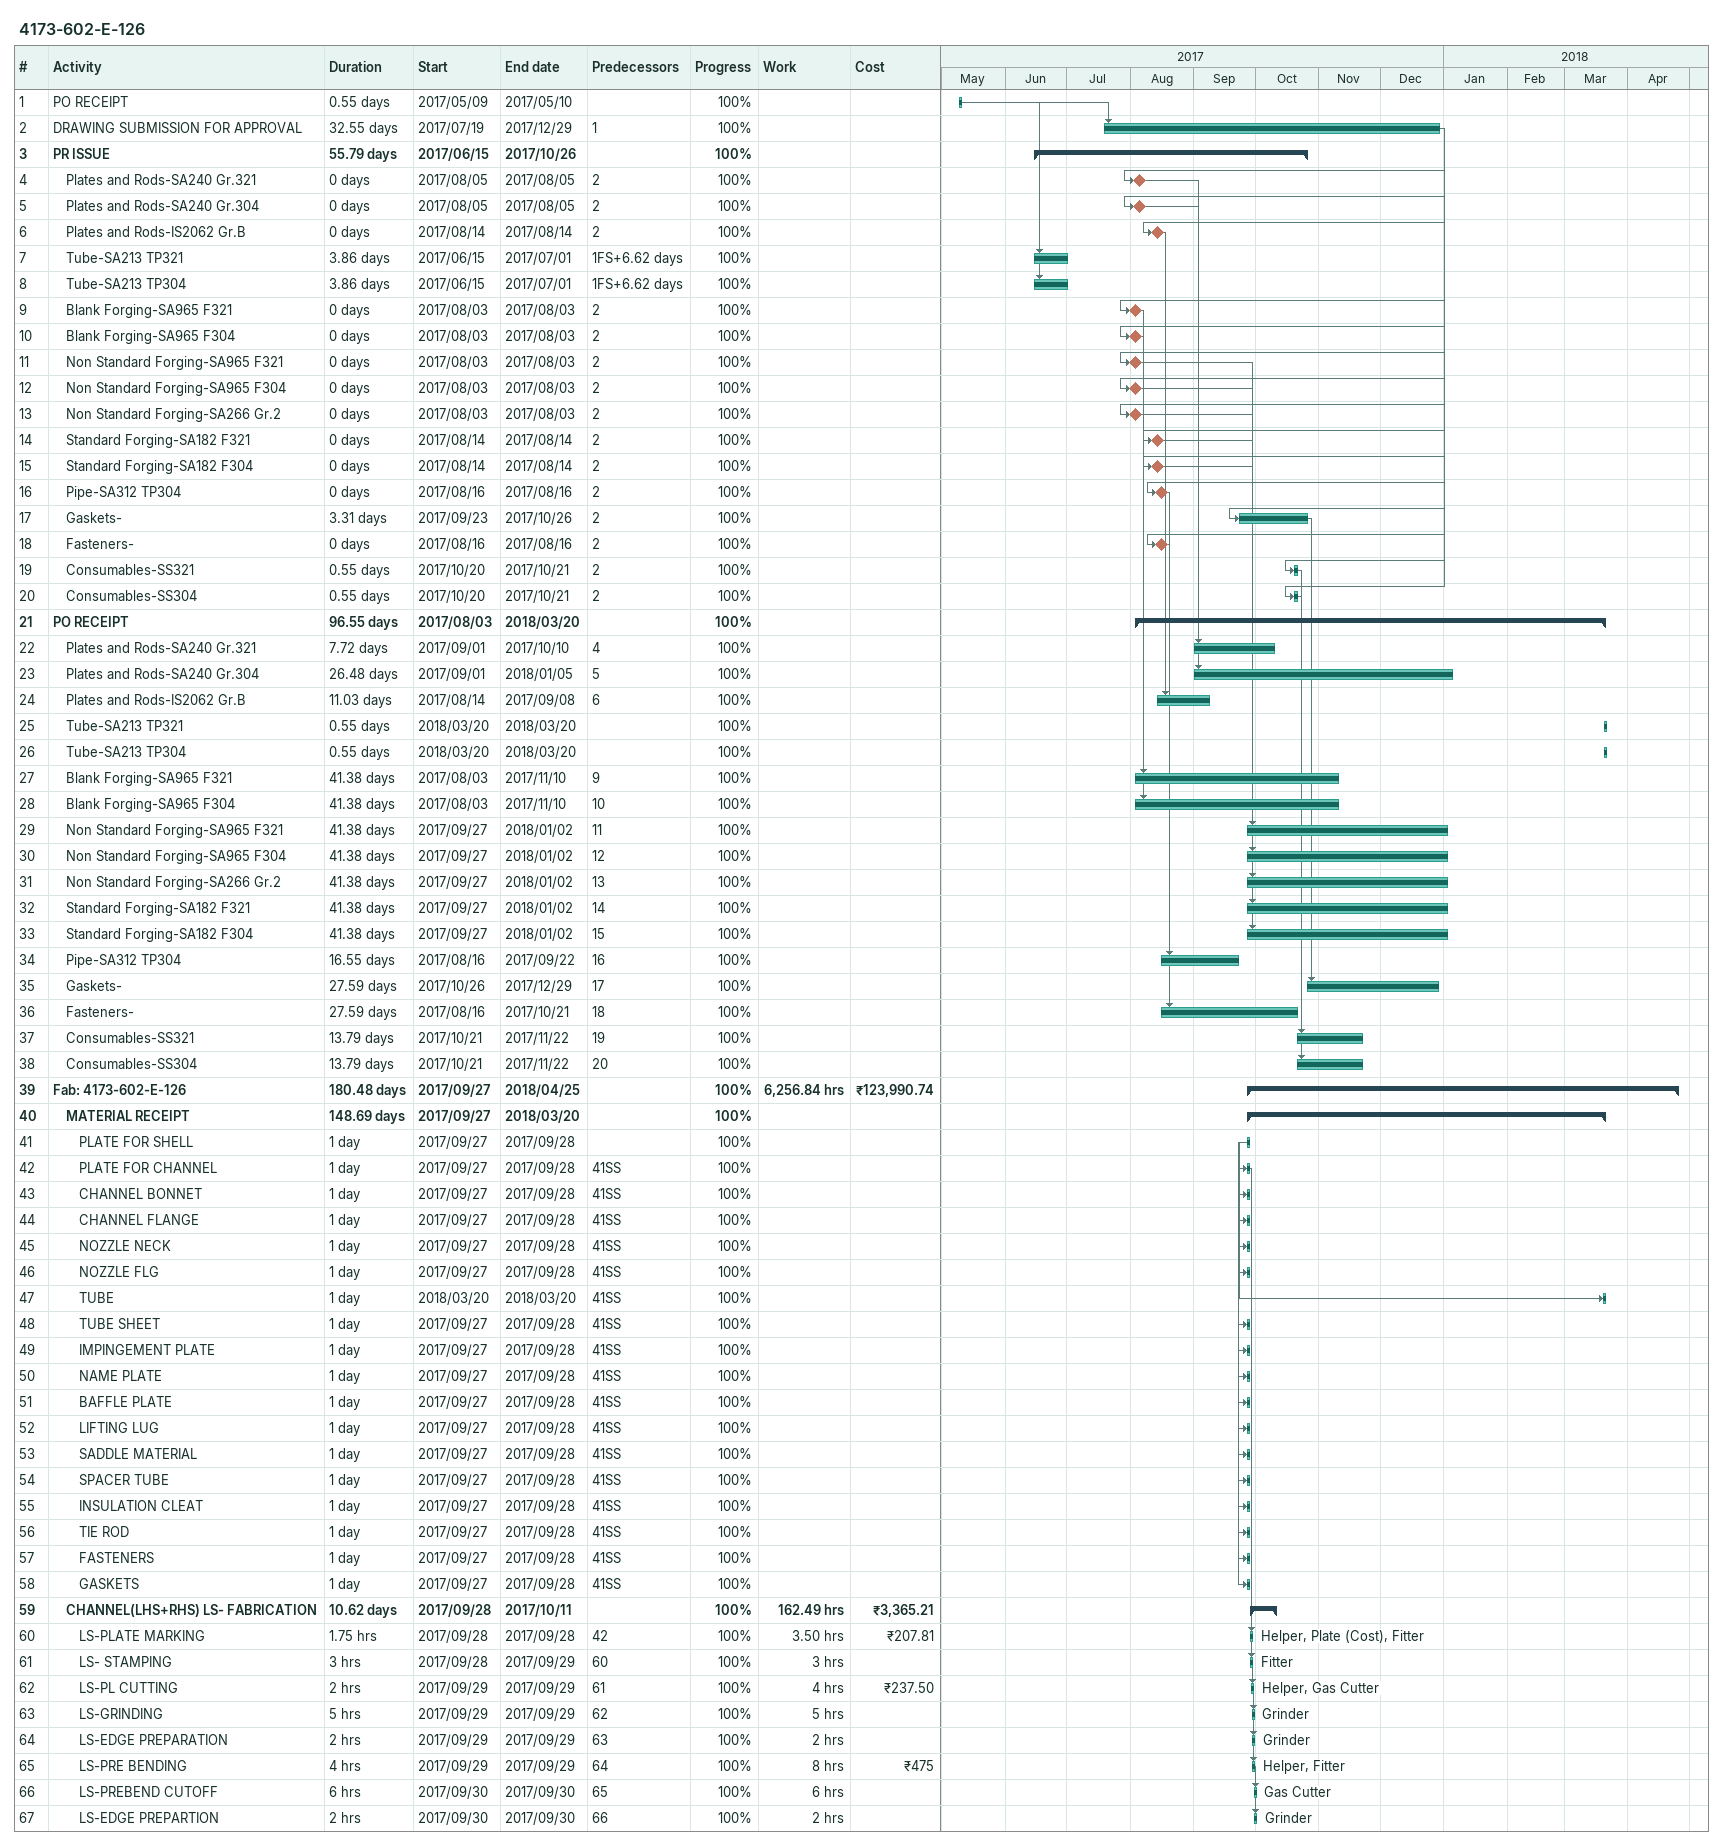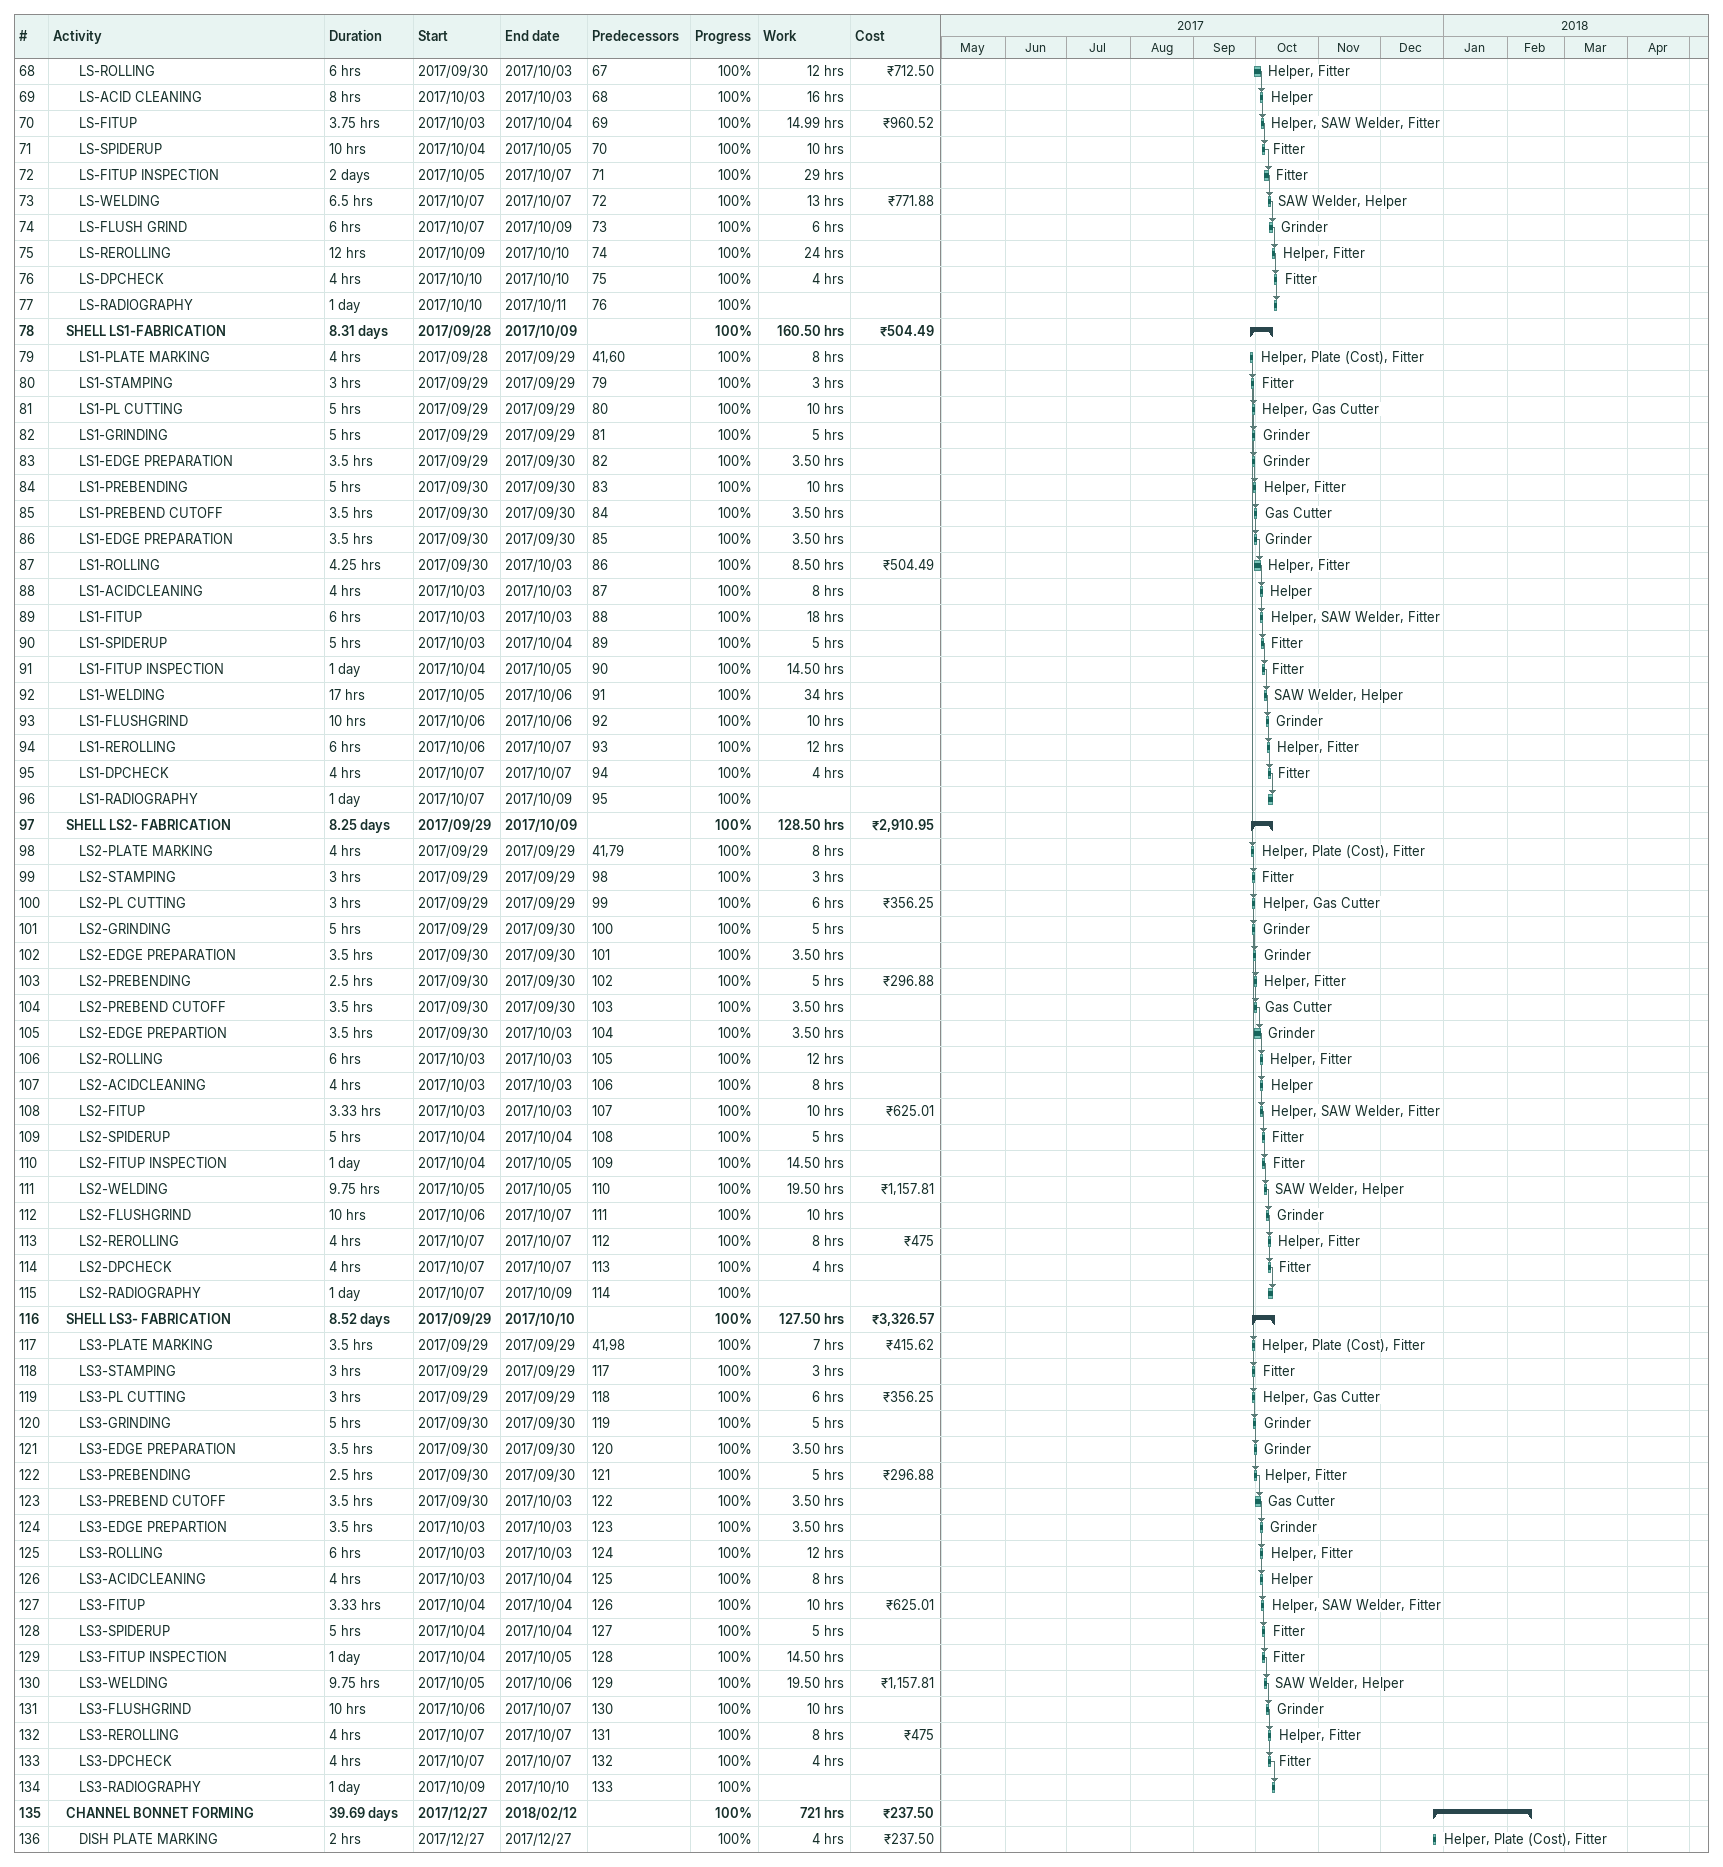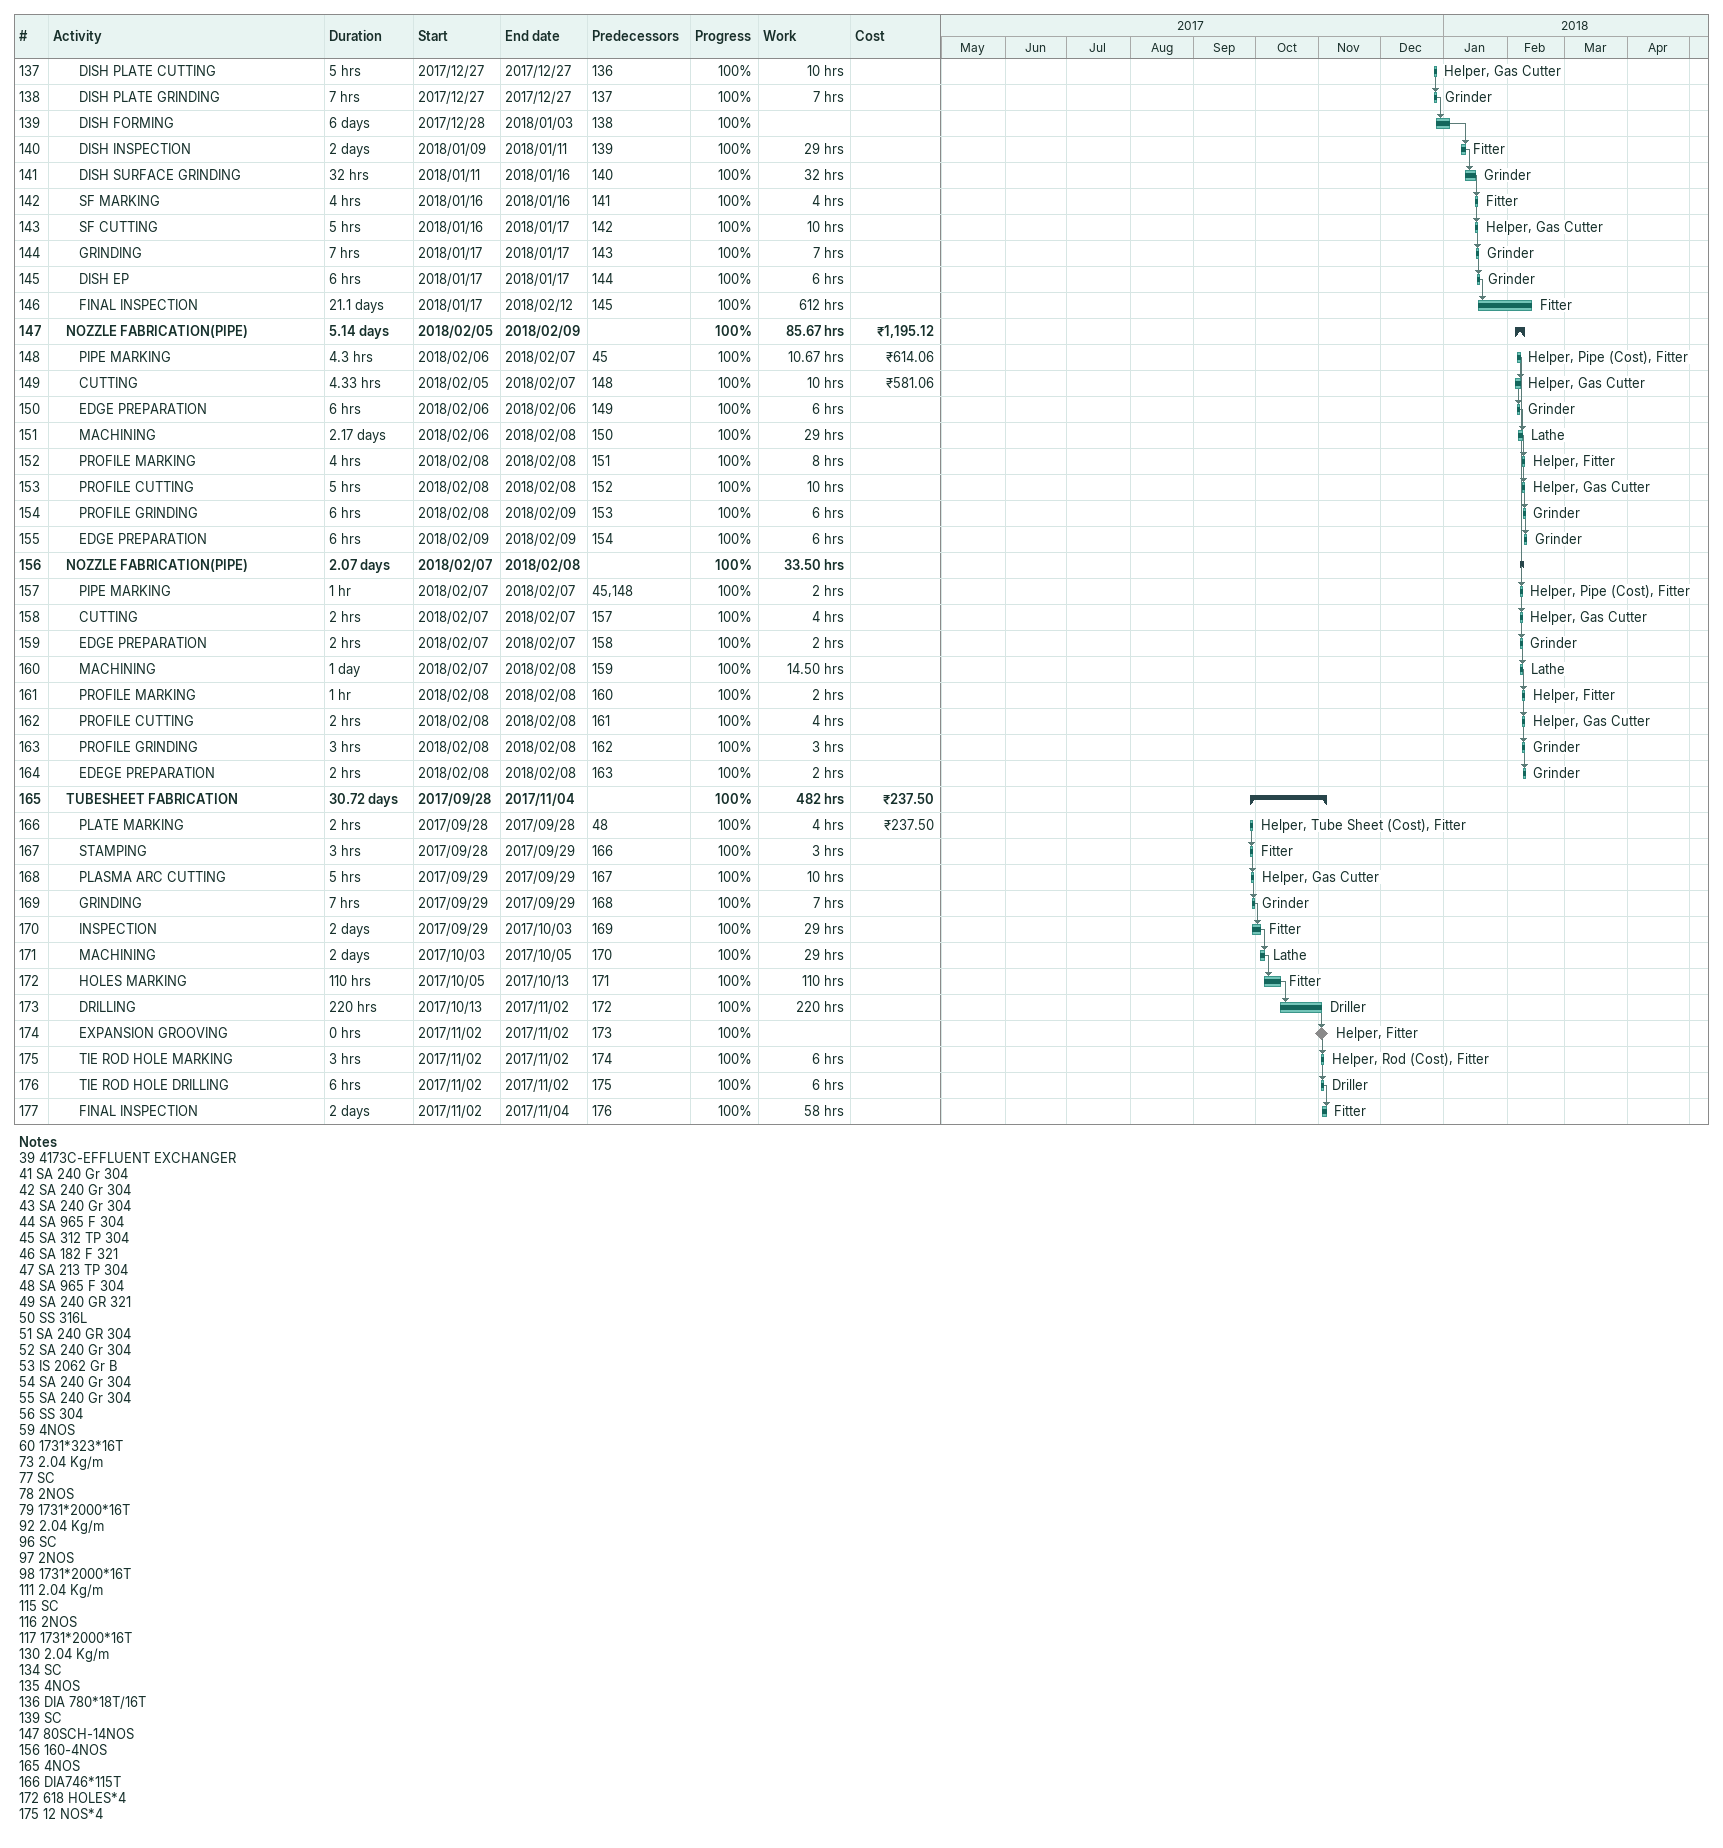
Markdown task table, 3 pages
4173-602-E-126

| ID | Level | Task | Duration | Start | Finish | Predecessors | Resources | % complete | Work (h) | Cost (₹) |
|---|---|---|---|---|---|---|---|---|---|---|
| 1 | 1 | PO RECEIPT | 0.55d | 2017-05-09 | 2017-05-10 |  |  | 100 |  |  |
| 2 | 1 | DRAWING SUBMISSION FOR APPROVAL | 32.55d | 2017-07-19 | 2017-12-29 | 1 |  | 100 |  |  |
| 3 | 1 | **PR ISSUE** | 55.79d | 2017-06-15 | 2017-10-26 |  |  | 100 |  |  |
| 4 | 2 | Plates and Rods-SA240 Gr.321 | 0d | 2017-08-05 | 2017-08-05 | 2 |  | 100 |  |  |
| 5 | 2 | Plates and Rods-SA240 Gr.304 | 0d | 2017-08-05 | 2017-08-05 | 2 |  | 100 |  |  |
| 6 | 2 | Plates and Rods-IS2062 Gr.B | 0d | 2017-08-14 | 2017-08-14 | 2 |  | 100 |  |  |
| 7 | 2 | Tube-SA213 TP321 | 3.86d | 2017-06-15 | 2017-07-01 | 1FS+6.62d |  | 100 |  |  |
| 8 | 2 | Tube-SA213 TP304 | 3.86d | 2017-06-15 | 2017-07-01 | 1FS+6.62d |  | 100 |  |  |
| 9 | 2 | Blank Forging-SA965 F321 | 0d | 2017-08-03 | 2017-08-03 | 2 |  | 100 |  |  |
| 10 | 2 | Blank Forging-SA965 F304 | 0d | 2017-08-03 | 2017-08-03 | 2 |  | 100 |  |  |
| 11 | 2 | Non Standard Forging-SA965 F321 | 0d | 2017-08-03 | 2017-08-03 | 2 |  | 100 |  |  |
| 12 | 2 | Non Standard Forging-SA965 F304 | 0d | 2017-08-03 | 2017-08-03 | 2 |  | 100 |  |  |
| 13 | 2 | Non Standard Forging-SA266 Gr.2 | 0d | 2017-08-03 | 2017-08-03 | 2 |  | 100 |  |  |
| 14 | 2 | Standard Forging-SA182 F321 | 0d | 2017-08-14 | 2017-08-14 | 2 |  | 100 |  |  |
| 15 | 2 | Standard Forging-SA182 F304 | 0d | 2017-08-14 | 2017-08-14 | 2 |  | 100 |  |  |
| 16 | 2 | Pipe-SA312 TP304 | 0d | 2017-08-16 | 2017-08-16 | 2 |  | 100 |  |  |
| 17 | 2 | Gaskets- | 3.31d | 2017-09-23 | 2017-10-26 | 2 |  | 100 |  |  |
| 18 | 2 | Fasteners- | 0d | 2017-08-16 | 2017-08-16 | 2 |  | 100 |  |  |
| 19 | 2 | Consumables-SS321 | 0.55d | 2017-10-20 | 2017-10-21 | 2 |  | 100 |  |  |
| 20 | 2 | Consumables-SS304 | 0.55d | 2017-10-20 | 2017-10-21 | 2 |  | 100 |  |  |
| 21 | 1 | **PO RECEIPT** | 96.55d | 2017-08-03 | 2018-03-20 |  |  | 100 |  |  |
| 22 | 2 | Plates and Rods-SA240 Gr.321 | 7.72d | 2017-09-01 | 2017-10-10 | 4 |  | 100 |  |  |
| 23 | 2 | Plates and Rods-SA240 Gr.304 | 26.48d | 2017-09-01 | 2018-01-05 | 5 |  | 100 |  |  |
| 24 | 2 | Plates and Rods-IS2062 Gr.B | 11.03d | 2017-08-14 | 2017-09-08 | 6 |  | 100 |  |  |
| 25 | 2 | Tube-SA213 TP321 | 0.55d | 2018-03-20 | 2018-03-20 |  |  | 100 |  |  |
| 26 | 2 | Tube-SA213 TP304 | 0.55d | 2018-03-20 | 2018-03-20 |  |  | 100 |  |  |
| 27 | 2 | Blank Forging-SA965 F321 | 41.38d | 2017-08-03 | 2017-11-10 | 9 |  | 100 |  |  |
| 28 | 2 | Blank Forging-SA965 F304 | 41.38d | 2017-08-03 | 2017-11-10 | 10 |  | 100 |  |  |
| 29 | 2 | Non Standard Forging-SA965 F321 | 41.38d | 2017-09-27 | 2018-01-02 | 11 |  | 100 |  |  |
| 30 | 2 | Non Standard Forging-SA965 F304 | 41.38d | 2017-09-27 | 2018-01-02 | 12 |  | 100 |  |  |
| 31 | 2 | Non Standard Forging-SA266 Gr.2 | 41.38d | 2017-09-27 | 2018-01-02 | 13 |  | 100 |  |  |
| 32 | 2 | Standard Forging-SA182 F321 | 41.38d | 2017-09-27 | 2018-01-02 | 14 |  | 100 |  |  |
| 33 | 2 | Standard Forging-SA182 F304 | 41.38d | 2017-09-27 | 2018-01-02 | 15 |  | 100 |  |  |
| 34 | 2 | Pipe-SA312 TP304 | 16.55d | 2017-08-16 | 2017-09-22 | 16 |  | 100 |  |  |
| 35 | 2 | Gaskets- | 27.59d | 2017-10-26 | 2017-12-29 | 17 |  | 100 |  |  |
| 36 | 2 | Fasteners- | 27.59d | 2017-08-16 | 2017-10-21 | 18 |  | 100 |  |  |
| 37 | 2 | Consumables-SS321 | 13.79d | 2017-10-21 | 2017-11-22 | 19 |  | 100 |  |  |
| 38 | 2 | Consumables-SS304 | 13.79d | 2017-10-21 | 2017-11-22 | 20 |  | 100 |  |  |
| 39 | 1 | **Fab: 4173-602-E-126** | 180.48d | 2017-09-27 | 2018-04-25 |  |  | 100 | 6256.84 | 123990.74 |
| 40 | 2 | **MATERIAL RECEIPT** | 148.69d | 2017-09-27 | 2018-03-20 |  |  | 100 |  |  |
| 41 | 3 | PLATE FOR SHELL | 1d | 2017-09-27 | 2017-09-28 |  |  | 100 |  |  |
| 42 | 3 | PLATE FOR CHANNEL | 1d | 2017-09-27 | 2017-09-28 | 41SS |  | 100 |  |  |
| 43 | 3 | CHANNEL BONNET | 1d | 2017-09-27 | 2017-09-28 | 41SS |  | 100 |  |  |
| 44 | 3 | CHANNEL FLANGE | 1d | 2017-09-27 | 2017-09-28 | 41SS |  | 100 |  |  |
| 45 | 3 | NOZZLE NECK | 1d | 2017-09-27 | 2017-09-28 | 41SS |  | 100 |  |  |
| 46 | 3 | NOZZLE FLG | 1d | 2017-09-27 | 2017-09-28 | 41SS |  | 100 |  |  |
| 47 | 3 | TUBE | 1d | 2018-03-20 | 2018-03-20 | 41SS |  | 100 |  |  |
| 48 | 3 | TUBE SHEET | 1d | 2017-09-27 | 2017-09-28 | 41SS |  | 100 |  |  |
| 49 | 3 | IMPINGEMENT PLATE | 1d | 2017-09-27 | 2017-09-28 | 41SS |  | 100 |  |  |
| 50 | 3 | NAME PLATE | 1d | 2017-09-27 | 2017-09-28 | 41SS |  | 100 |  |  |
| 51 | 3 | BAFFLE PLATE | 1d | 2017-09-27 | 2017-09-28 | 41SS |  | 100 |  |  |
| 52 | 3 | LIFTING LUG | 1d | 2017-09-27 | 2017-09-28 | 41SS |  | 100 |  |  |
| 53 | 3 | SADDLE MATERIAL | 1d | 2017-09-27 | 2017-09-28 | 41SS |  | 100 |  |  |
| 54 | 3 | SPACER TUBE | 1d | 2017-09-27 | 2017-09-28 | 41SS |  | 100 |  |  |
| 55 | 3 | INSULATION CLEAT | 1d | 2017-09-27 | 2017-09-28 | 41SS |  | 100 |  |  |
| 56 | 3 | TIE ROD | 1d | 2017-09-27 | 2017-09-28 | 41SS |  | 100 |  |  |
| 57 | 3 | FASTENERS | 1d | 2017-09-27 | 2017-09-28 | 41SS |  | 100 |  |  |
| 58 | 3 | GASKETS | 1d | 2017-09-27 | 2017-09-28 | 41SS |  | 100 |  |  |
| 59 | 2 | **CHANNEL(LHS+RHS) LS- FABRICATION** | 10.62d | 2017-09-28 | 2017-10-11 |  |  | 100 | 162.49 | 3365.21 |
| 60 | 3 | LS-PLATE MARKING | 1.75h | 2017-09-28 | 2017-09-28 | 42 | Helper, Plate (Cost), Fitter | 100 | 3.50 | 207.81 |
| 61 | 3 | LS- STAMPING | 3h | 2017-09-28 | 2017-09-29 | 60 | Fitter | 100 | 3 |  |
| 62 | 3 | LS-PL CUTTING | 2h | 2017-09-29 | 2017-09-29 | 61 | Helper, Gas Cutter | 100 | 4 | 237.50 |
| 63 | 3 | LS-GRINDING | 5h | 2017-09-29 | 2017-09-29 | 62 | Grinder | 100 | 5 |  |
| 64 | 3 | LS-EDGE PREPARATION | 2h | 2017-09-29 | 2017-09-29 | 63 | Grinder | 100 | 2 |  |
| 65 | 3 | LS-PRE BENDING | 4h | 2017-09-29 | 2017-09-29 | 64 | Helper, Fitter | 100 | 8 | 475 |
| 66 | 3 | LS-PREBEND CUTOFF | 6h | 2017-09-30 | 2017-09-30 | 65 | Gas Cutter | 100 | 6 |  |
| 67 | 3 | LS-EDGE PREPARTION | 2h | 2017-09-30 | 2017-09-30 | 66 | Grinder | 100 | 2 |  |
| 68 | 3 | LS-ROLLING | 6h | 2017-09-30 | 2017-10-03 | 67 | Helper, Fitter | 100 | 12 | 712.50 |
| 69 | 3 | LS-ACID CLEANING | 8h | 2017-10-03 | 2017-10-03 | 68 | Helper | 100 | 16 |  |
| 70 | 3 | LS-FITUP | 3.75h | 2017-10-03 | 2017-10-04 | 69 | Helper, SAW Welder, Fitter | 100 | 14.99 | 960.52 |
| 71 | 3 | LS-SPIDERUP | 10h | 2017-10-04 | 2017-10-05 | 70 | Fitter | 100 | 10 |  |
| 72 | 3 | LS-FITUP INSPECTION | 2d | 2017-10-05 | 2017-10-07 | 71 | Fitter | 100 | 29 |  |
| 73 | 3 | LS-WELDING | 6.5h | 2017-10-07 | 2017-10-07 | 72 | SAW Welder, Helper | 100 | 13 | 771.88 |
| 74 | 3 | LS-FLUSH GRIND | 6h | 2017-10-07 | 2017-10-09 | 73 | Grinder | 100 | 6 |  |
| 75 | 3 | LS-REROLLING | 12h | 2017-10-09 | 2017-10-10 | 74 | Helper, Fitter | 100 | 24 |  |
| 76 | 3 | LS-DPCHECK | 4h | 2017-10-10 | 2017-10-10 | 75 | Fitter | 100 | 4 |  |
| 77 | 3 | LS-RADIOGRAPHY | 1d | 2017-10-10 | 2017-10-11 | 76 |  | 100 |  |  |
| 78 | 2 | **SHELL LS1-FABRICATION** | 8.31d | 2017-09-28 | 2017-10-09 |  |  | 100 | 160.50 | 504.49 |
| 79 | 3 | LS1-PLATE MARKING | 4h | 2017-09-28 | 2017-09-29 | 41, 60 | Helper, Plate (Cost), Fitter | 100 | 8 |  |
| 80 | 3 | LS1-STAMPING | 3h | 2017-09-29 | 2017-09-29 | 79 | Fitter | 100 | 3 |  |
| 81 | 3 | LS1-PL CUTTING | 5h | 2017-09-29 | 2017-09-29 | 80 | Helper, Gas Cutter | 100 | 10 |  |
| 82 | 3 | LS1-GRINDING | 5h | 2017-09-29 | 2017-09-29 | 81 | Grinder | 100 | 5 |  |
| 83 | 3 | LS1-EDGE PREPARATION | 3.5h | 2017-09-29 | 2017-09-30 | 82 | Grinder | 100 | 3.50 |  |
| 84 | 3 | LS1-PREBENDING | 5h | 2017-09-30 | 2017-09-30 | 83 | Helper, Fitter | 100 | 10 |  |
| 85 | 3 | LS1-PREBEND CUTOFF | 3.5h | 2017-09-30 | 2017-09-30 | 84 | Gas Cutter | 100 | 3.50 |  |
| 86 | 3 | LS1-EDGE PREPARATION | 3.5h | 2017-09-30 | 2017-09-30 | 85 | Grinder | 100 | 3.50 |  |
| 87 | 3 | LS1-ROLLING | 4.25h | 2017-09-30 | 2017-10-03 | 86 | Helper, Fitter | 100 | 8.50 | 504.49 |
| 88 | 3 | LS1-ACIDCLEANING | 4h | 2017-10-03 | 2017-10-03 | 87 | Helper | 100 | 8 |  |
| 89 | 3 | LS1-FITUP | 6h | 2017-10-03 | 2017-10-03 | 88 | Helper, SAW Welder, Fitter | 100 | 18 |  |
| 90 | 3 | LS1-SPIDERUP | 5h | 2017-10-03 | 2017-10-04 | 89 | Fitter | 100 | 5 |  |
| 91 | 3 | LS1-FITUP INSPECTION | 1d | 2017-10-04 | 2017-10-05 | 90 | Fitter | 100 | 14.50 |  |
| 92 | 3 | LS1-WELDING | 17h | 2017-10-05 | 2017-10-06 | 91 | SAW Welder, Helper | 100 | 34 |  |
| 93 | 3 | LS1-FLUSHGRIND | 10h | 2017-10-06 | 2017-10-06 | 92 | Grinder | 100 | 10 |  |
| 94 | 3 | LS1-REROLLING | 6h | 2017-10-06 | 2017-10-07 | 93 | Helper, Fitter | 100 | 12 |  |
| 95 | 3 | LS1-DPCHECK | 4h | 2017-10-07 | 2017-10-07 | 94 | Fitter | 100 | 4 |  |
| 96 | 3 | LS1-RADIOGRAPHY | 1d | 2017-10-07 | 2017-10-09 | 95 |  | 100 |  |  |
| 97 | 2 | **SHELL LS2- FABRICATION** | 8.25d | 2017-09-29 | 2017-10-09 |  |  | 100 | 128.50 | 2910.95 |
| 98 | 3 | LS2-PLATE MARKING | 4h | 2017-09-29 | 2017-09-29 | 41, 79 | Helper, Plate (Cost), Fitter | 100 | 8 |  |
| 99 | 3 | LS2-STAMPING | 3h | 2017-09-29 | 2017-09-29 | 98 | Fitter | 100 | 3 |  |
| 100 | 3 | LS2-PL CUTTING | 3h | 2017-09-29 | 2017-09-29 | 99 | Helper, Gas Cutter | 100 | 6 | 356.25 |
| 101 | 3 | LS2-GRINDING | 5h | 2017-09-29 | 2017-09-30 | 100 | Grinder | 100 | 5 |  |
| 102 | 3 | LS2-EDGE PREPARATION | 3.5h | 2017-09-30 | 2017-09-30 | 101 | Grinder | 100 | 3.50 |  |
| 103 | 3 | LS2-PREBENDING | 2.5h | 2017-09-30 | 2017-09-30 | 102 | Helper, Fitter | 100 | 5 | 296.88 |
| 104 | 3 | LS2-PREBEND CUTOFF | 3.5h | 2017-09-30 | 2017-09-30 | 103 | Gas Cutter | 100 | 3.50 |  |
| 105 | 3 | LS2-EDGE PREPARTION | 3.5h | 2017-09-30 | 2017-10-03 | 104 | Grinder | 100 | 3.50 |  |
| 106 | 3 | LS2-ROLLING | 6h | 2017-10-03 | 2017-10-03 | 105 | Helper, Fitter | 100 | 12 |  |
| 107 | 3 | LS2-ACIDCLEANING | 4h | 2017-10-03 | 2017-10-03 | 106 | Helper | 100 | 8 |  |
| 108 | 3 | LS2-FITUP | 3.33h | 2017-10-03 | 2017-10-03 | 107 | Helper, SAW Welder, Fitter | 100 | 10 | 625.01 |
| 109 | 3 | LS2-SPIDERUP | 5h | 2017-10-04 | 2017-10-04 | 108 | Fitter | 100 | 5 |  |
| 110 | 3 | LS2-FITUP INSPECTION | 1d | 2017-10-04 | 2017-10-05 | 109 | Fitter | 100 | 14.50 |  |
| 111 | 3 | LS2-WELDING | 9.75h | 2017-10-05 | 2017-10-05 | 110 | SAW Welder, Helper | 100 | 19.50 | 1157.81 |
| 112 | 3 | LS2-FLUSHGRIND | 10h | 2017-10-06 | 2017-10-07 | 111 | Grinder | 100 | 10 |  |
| 113 | 3 | LS2-REROLLING | 4h | 2017-10-07 | 2017-10-07 | 112 | Helper, Fitter | 100 | 8 | 475 |
| 114 | 3 | LS2-DPCHECK | 4h | 2017-10-07 | 2017-10-07 | 113 | Fitter | 100 | 4 |  |
| 115 | 3 | LS2-RADIOGRAPHY | 1d | 2017-10-07 | 2017-10-09 | 114 |  | 100 |  |  |
| 116 | 2 | **SHELL LS3- FABRICATION** | 8.52d | 2017-09-29 | 2017-10-10 |  |  | 100 | 127.50 | 3326.57 |
| 117 | 3 | LS3-PLATE MARKING | 3.5h | 2017-09-29 | 2017-09-29 | 41, 98 | Helper, Plate (Cost), Fitter | 100 | 7 | 415.62 |
| 118 | 3 | LS3-STAMPING | 3h | 2017-09-29 | 2017-09-29 | 117 | Fitter | 100 | 3 |  |
| 119 | 3 | LS3-PL CUTTING | 3h | 2017-09-29 | 2017-09-29 | 118 | Helper, Gas Cutter | 100 | 6 | 356.25 |
| 120 | 3 | LS3-GRINDING | 5h | 2017-09-30 | 2017-09-30 | 119 | Grinder | 100 | 5 |  |
| 121 | 3 | LS3-EDGE PREPARATION | 3.5h | 2017-09-30 | 2017-09-30 | 120 | Grinder | 100 | 3.50 |  |
| 122 | 3 | LS3-PREBENDING | 2.5h | 2017-09-30 | 2017-09-30 | 121 | Helper, Fitter | 100 | 5 | 296.88 |
| 123 | 3 | LS3-PREBEND CUTOFF | 3.5h | 2017-09-30 | 2017-10-03 | 122 | Gas Cutter | 100 | 3.50 |  |
| 124 | 3 | LS3-EDGE PREPARTION | 3.5h | 2017-10-03 | 2017-10-03 | 123 | Grinder | 100 | 3.50 |  |
| 125 | 3 | LS3-ROLLING | 6h | 2017-10-03 | 2017-10-03 | 124 | Helper, Fitter | 100 | 12 |  |
| 126 | 3 | LS3-ACIDCLEANING | 4h | 2017-10-03 | 2017-10-04 | 125 | Helper | 100 | 8 |  |
| 127 | 3 | LS3-FITUP | 3.33h | 2017-10-04 | 2017-10-04 | 126 | Helper, SAW Welder, Fitter | 100 | 10 | 625.01 |
| 128 | 3 | LS3-SPIDERUP | 5h | 2017-10-04 | 2017-10-04 | 127 | Fitter | 100 | 5 |  |
| 129 | 3 | LS3-FITUP INSPECTION | 1d | 2017-10-04 | 2017-10-05 | 128 | Fitter | 100 | 14.50 |  |
| 130 | 3 | LS3-WELDING | 9.75h | 2017-10-05 | 2017-10-06 | 129 | SAW Welder, Helper | 100 | 19.50 | 1157.81 |
| 131 | 3 | LS3-FLUSHGRIND | 10h | 2017-10-06 | 2017-10-07 | 130 | Grinder | 100 | 10 |  |
| 132 | 3 | LS3-REROLLING | 4h | 2017-10-07 | 2017-10-07 | 131 | Helper, Fitter | 100 | 8 | 475 |
| 133 | 3 | LS3-DPCHECK | 4h | 2017-10-07 | 2017-10-07 | 132 | Fitter | 100 | 4 |  |
| 134 | 3 | LS3-RADIOGRAPHY | 1d | 2017-10-09 | 2017-10-10 | 133 |  | 100 |  |  |
| 135 | 2 | **CHANNEL BONNET FORMING** | 39.69d | 2017-12-27 | 2018-02-12 |  |  | 100 | 721 | 237.50 |
| 136 | 3 | DISH PLATE MARKING | 2h | 2017-12-27 | 2017-12-27 |  | Helper, Plate (Cost), Fitter | 100 | 4 | 237.50 |
| 137 | 3 | DISH PLATE CUTTING | 5h | 2017-12-27 | 2017-12-27 | 136 | Helper, Gas Cutter | 100 | 10 |  |
| 138 | 3 | DISH PLATE GRINDING | 7h | 2017-12-27 | 2017-12-27 | 137 | Grinder | 100 | 7 |  |
| 139 | 3 | DISH FORMING | 6d | 2017-12-28 | 2018-01-03 | 138 |  | 100 |  |  |
| 140 | 3 | DISH INSPECTION | 2d | 2018-01-09 | 2018-01-11 | 139 | Fitter | 100 | 29 |  |
| 141 | 3 | DISH SURFACE GRINDING | 32h | 2018-01-11 | 2018-01-16 | 140 | Grinder | 100 | 32 |  |
| 142 | 3 | SF MARKING | 4h | 2018-01-16 | 2018-01-16 | 141 | Fitter | 100 | 4 |  |
| 143 | 3 | SF CUTTING | 5h | 2018-01-16 | 2018-01-17 | 142 | Helper, Gas Cutter | 100 | 10 |  |
| 144 | 3 | GRINDING | 7h | 2018-01-17 | 2018-01-17 | 143 | Grinder | 100 | 7 |  |
| 145 | 3 | DISH EP | 6h | 2018-01-17 | 2018-01-17 | 144 | Grinder | 100 | 6 |  |
| 146 | 3 | FINAL INSPECTION | 21.1d | 2018-01-17 | 2018-02-12 | 145 | Fitter | 100 | 612 |  |
| 147 | 2 | **NOZZLE FABRICATION(PIPE)** | 5.14d | 2018-02-05 | 2018-02-09 |  |  | 100 | 85.67 | 1195.12 |
| 148 | 3 | PIPE MARKING | 4.3h | 2018-02-06 | 2018-02-07 | 45 | Helper, Pipe (Cost), Fitter | 100 | 10.67 | 614.06 |
| 149 | 3 | CUTTING | 4.33h | 2018-02-05 | 2018-02-07 | 148 | Helper, Gas Cutter | 100 | 10 | 581.06 |
| 150 | 3 | EDGE PREPARATION | 6h | 2018-02-06 | 2018-02-06 | 149 | Grinder | 100 | 6 |  |
| 151 | 3 | MACHINING | 2.17d | 2018-02-06 | 2018-02-08 | 150 | Lathe | 100 | 29 |  |
| 152 | 3 | PROFILE MARKING | 4h | 2018-02-08 | 2018-02-08 | 151 | Helper, Fitter | 100 | 8 |  |
| 153 | 3 | PROFILE CUTTING | 5h | 2018-02-08 | 2018-02-08 | 152 | Helper, Gas Cutter | 100 | 10 |  |
| 154 | 3 | PROFILE GRINDING | 6h | 2018-02-08 | 2018-02-09 | 153 | Grinder | 100 | 6 |  |
| 155 | 3 | EDGE PREPARATION | 6h | 2018-02-09 | 2018-02-09 | 154 | Grinder | 100 | 6 |  |
| 156 | 2 | **NOZZLE FABRICATION(PIPE)** | 2.07d | 2018-02-07 | 2018-02-08 |  |  | 100 | 33.50 |  |
| 157 | 3 | PIPE MARKING | 1h | 2018-02-07 | 2018-02-07 | 45, 148 | Helper, Pipe (Cost), Fitter | 100 | 2 |  |
| 158 | 3 | CUTTING | 2h | 2018-02-07 | 2018-02-07 | 157 | Helper, Gas Cutter | 100 | 4 |  |
| 159 | 3 | EDGE PREPARATION | 2h | 2018-02-07 | 2018-02-07 | 158 | Grinder | 100 | 2 |  |
| 160 | 3 | MACHINING | 1d | 2018-02-07 | 2018-02-08 | 159 | Lathe | 100 | 14.50 |  |
| 161 | 3 | PROFILE MARKING | 1h | 2018-02-08 | 2018-02-08 | 160 | Helper, Fitter | 100 | 2 |  |
| 162 | 3 | PROFILE CUTTING | 2h | 2018-02-08 | 2018-02-08 | 161 | Helper, Gas Cutter | 100 | 4 |  |
| 163 | 3 | PROFILE GRINDING | 3h | 2018-02-08 | 2018-02-08 | 162 | Grinder | 100 | 3 |  |
| 164 | 3 | EDEGE PREPARATION | 2h | 2018-02-08 | 2018-02-08 | 163 | Grinder | 100 | 2 |  |
| 165 | 2 | **TUBESHEET FABRICATION** | 30.72d | 2017-09-28 | 2017-11-04 |  |  | 100 | 482 | 237.50 |
| 166 | 3 | PLATE MARKING | 2h | 2017-09-28 | 2017-09-28 | 48 | Helper, Tube Sheet (Cost), Fitter | 100 | 4 | 237.50 |
| 167 | 3 | STAMPING | 3h | 2017-09-28 | 2017-09-29 | 166 | Fitter | 100 | 3 |  |
| 168 | 3 | PLASMA ARC CUTTING | 5h | 2017-09-29 | 2017-09-29 | 167 | Helper, Gas Cutter | 100 | 10 |  |
| 169 | 3 | GRINDING | 7h | 2017-09-29 | 2017-09-29 | 168 | Grinder | 100 | 7 |  |
| 170 | 3 | INSPECTION | 2d | 2017-09-29 | 2017-10-03 | 169 | Fitter | 100 | 29 |  |
| 171 | 3 | MACHINING | 2d | 2017-10-03 | 2017-10-05 | 170 | Lathe | 100 | 29 |  |
| 172 | 3 | HOLES MARKING | 110h | 2017-10-05 | 2017-10-13 | 171 | Fitter | 100 | 110 |  |
| 173 | 3 | DRILLING | 220h | 2017-10-13 | 2017-11-02 | 172 | Driller | 100 | 220 |  |
| 174 | 3 | EXPANSION GROOVING | 0h | 2017-11-02 | 2017-11-02 | 173 | Helper, Fitter | 100 |  |  |
| 175 | 3 | TIE ROD HOLE MARKING | 3h | 2017-11-02 | 2017-11-02 | 174 | Helper, Rod (Cost), Fitter | 100 | 6 |  |
| 176 | 3 | TIE ROD HOLE DRILLING | 6h | 2017-11-02 | 2017-11-02 | 175 | Driller | 100 | 6 |  |
| 177 | 3 | FINAL INSPECTION | 2d | 2017-11-02 | 2017-11-04 | 176 | Fitter | 100 | 58 |  |

Notes
- 39: 4173C-EFFLUENT EXCHANGER
- 41: SA 240 Gr 304
- 42: SA 240 Gr 304
- 43: SA 240 Gr 304
- 44: SA 965 F 304
- 45: SA 312 TP 304
- 46: SA 182 F 321
- 47: SA 213 TP 304
- 48: SA 965 F 304
- 49: SA 240 GR 321
- 50: SS 316L
- 51: SA 240 GR 304
- 52: SA 240 Gr 304
- 53: IS 2062 Gr B
- 54: SA 240 Gr 304
- 55: SA 240 Gr 304
- 56: SS 304
- 59: 4NOS
- 60: 1731*323*16T
- 73: 2.04 Kg/m
- 77: SC
- 78: 2NOS
- 79: 1731*2000*16T
- 92: 2.04 Kg/m
- 96: SC
- 97: 2NOS
- 98: 1731*2000*16T
- 111: 2.04 Kg/m
- 115: SC
- 116: 2NOS
- 117: 1731*2000*16T
- 130: 2.04 Kg/m
- 134: SC
- 135: 4NOS
- 136: DIA 780*18T/16T
- 139: SC
- 147: 80SCH-14NOS
- 156: 160-4NOS
- 165: 4NOS
- 166: DIA746*115T
- 172: 618 HOLES*4
- 175: 12 NOS*4
